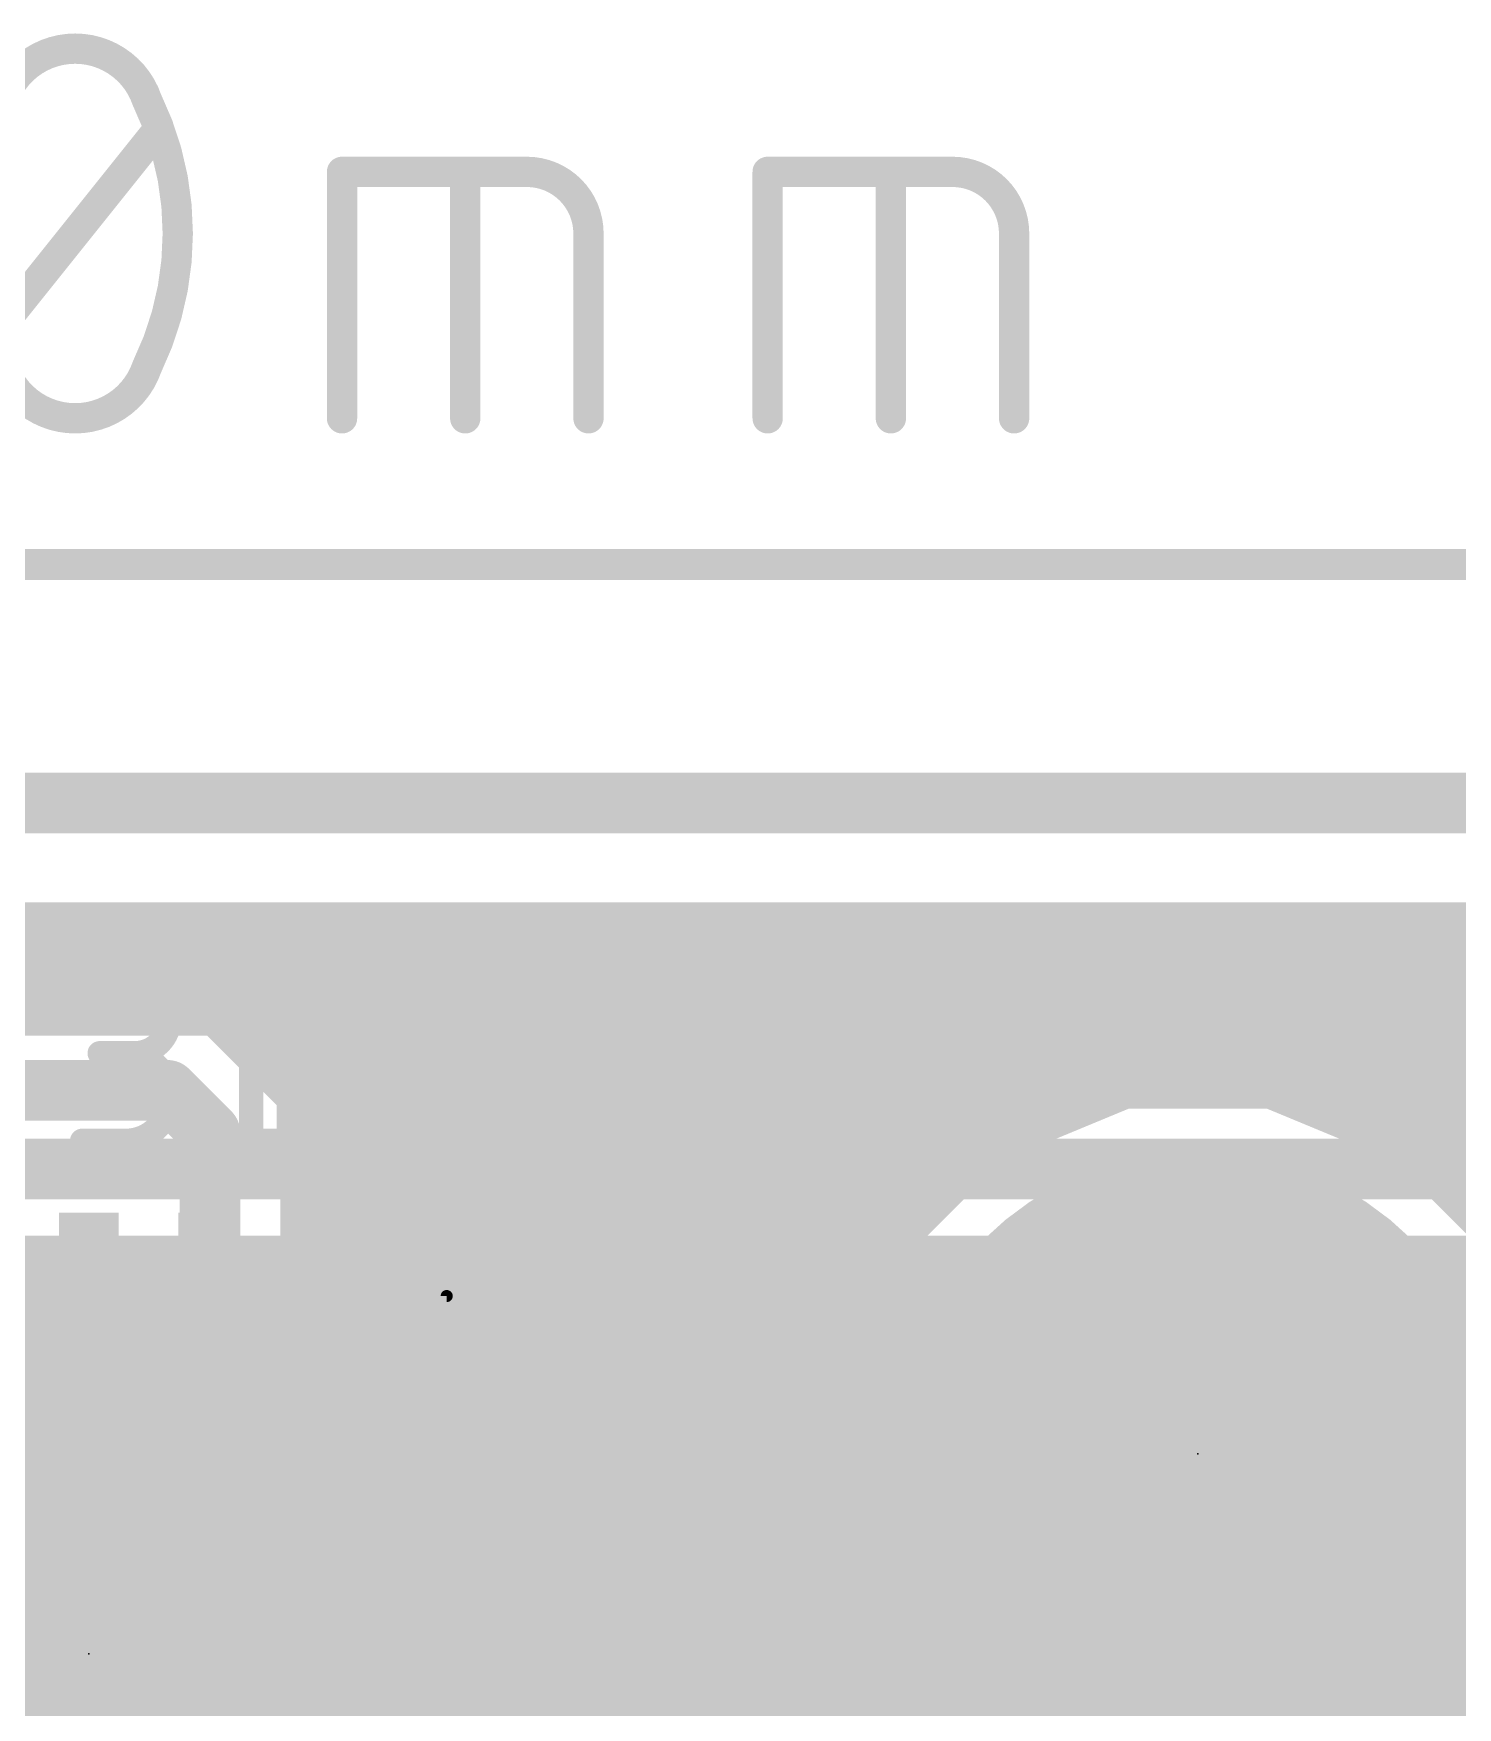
# Model space of a CAD drawing. Extents: x -1.3 to 57, y -0.1 to 23.2.
# Drawn here: x 26.36 to 32.33, y 16.21 to 23.23 of the extents above; entities that cross this region are included whole.
import ezdxf

# ---------------------------------------------------------------- set-up
doc = ezdxf.new("R2010")
doc.units = 0
for name, color, linetype in [('1', 12, 'CONTINUOUS'), ('16', 132, 'CONTINUOUS'), ('18', 110, 'CONTINUOUS'), ('20', 31, 'CONTINUOUS'), ('21', 253, 'CONTINUOUS'), ('23', 53, 'CONTINUOUS'), ('25', 253, 'CONTINUOUS'), ('51', 253, 'CONTINUOUS')]:
    doc.layers.add(name, color=color, linetype=linetype)

# ---------------------------------------------------------------- blocks, each defined once
blk = doc.blocks.new('PIE')
at = {"const_width": 0.5}
blk.add_lwpolyline([(0, -0.25, 1), (0, 0.25, 1), (0, -0.25)], format="xyb", dxfattribs=at)
blk = doc.blocks.new('RECT')
blk.add_solid([(-0.5, -0.5), (0.5, -0.5), (-0.5, 0.5), (0.5, 0.5)])
blk = doc.blocks.new('ROUNDV')
at = {"const_width": 0.5}
blk.add_lwpolyline([(0, -0.25, 1), (0, 0.25, 1), (0, -0.25)], format="xyb", dxfattribs=at)

msp = doc.modelspace()

# ---------------------------------------------------------------- linework, layer by layer
at = {"layer": '1'}
for points, const_width in [([(25.0406, 19.431), (42.0154, 19.431)], 0.3048), ([(27.1029, 19.2278), (25.2211, 19.2278)], 0.3048), ([(27.3558, 18.9749), (27.1029, 19.2278)], 0.3048), ([(27.1283, 19.2024), (41.8592, 19.2024)], 0.3048), ([(27.5336, 18.7971), (27.3558, 18.9749)], 0.3048), ([(27.4331, 18.8976), (40.7149, 18.8976)], 0.3048), ([(30.9237, 18.8722), (30.3356, 18.6286)], 0.3048), ([(31.5603, 18.8722), (30.9237, 18.8722)], 0.3048), ([(32.1484, 18.6286), (31.5603, 18.8722)], 0.3048), ([(27.5336, 18.436), (27.5336, 18.7971)], 0.3048), ([(25.4, 18.796), (26.924, 18.796)], 0.254), ([(26.924, 18.796), (27.1018, 18.6182)], 0.254), ([(27.1018, 18.6182), (27.1018, 17.8918)], 0.254), ([(27.5336, 18.5928), (30.2998, 18.5928)], 0.3048), ([(30.3356, 18.6286), (29.8854, 18.1784)], 0.3048), ([(32.5986, 18.1784), (32.1484, 18.6286)], 0.3048), ([(32.1842, 18.5928), (37.308, 18.5928)], 0.3048), ([(27.549, 18.4206), (27.5336, 18.436)], 0.3048), ([(27.549, 17.889), (27.549, 18.4206)], 0.3048), ([(27.549, 18.288), (29.995, 18.288)], 0.3048), ([(29.8854, 18.1784), (29.6418, 17.5903)], 0.3048), ([(27.549, 17.9832), (29.8045, 17.9832)], 0.3048), ([(28.5806, 17.889), (27.549, 17.889)], 0.3048), ([(28.774, 17.6956), (28.5806, 17.889)], 0.3048), ([(27.1018, 17.8918), (27.0938, 17.8838)], 0.254), ([(28.774, 17.172), (28.774, 17.6956)], 0.3048), ([(28.774, 17.6784), (29.6783, 17.6784)], 0.3048), ([(29.6418, 17.5903), (29.6418, 16.9537)], 0.3048), ([(28.774, 17.3736), (29.6418, 17.3736)], 0.3048), ([(30.4038, 16.4338), (31.242, 17.272)], 0.254), ([(25.874, 17.1536), (27.332, 17.1536)], 0.3048), ([(27.332, 17.1536), (27.4914, 16.9942)], 0.3048), ([(28.5962, 16.9942), (28.774, 17.172)], 0.3048), ([(25.874, 17.0688), (27.4168, 17.0688)], 0.3048), ([(28.6708, 17.0688), (29.6418, 17.0688)], 0.3048), ([(26.7128, 16.9338), (26.5938, 16.8148)], 0.381), ([(27.4914, 16.9942), (27.4914, 16.9338)], 0.3048), ([(28.5962, 16.9338), (28.5962, 16.9942)], 0.3048), ([(27.4914, 16.9338), (28.0438, 16.9338)], 0.3048), ([(28.0438, 16.9338), (27.4914, 16.9338)], 0.3048), ([(27.4914, 16.9338), (27.4914, 16.8734)], 0.3048), ([(28.0438, 16.9338), (28.0438, 16.9338)], 0.3048), ([(28.5962, 16.9338), (28.0438, 16.9338)], 0.3048), ([(28.0438, 16.9338), (28.0438, 16.9338)], 0.3048), ([(28.0438, 16.9338), (28.5962, 16.9338)], 0.3048), ([(28.0438, 16.9338), (28.9734, 16.9338)], 0.254), ([(28.5962, 16.8734), (28.5962, 16.9338)], 0.3048), ([(29.6418, 16.9537), (29.6783, 16.8656)], 0.3048), ([(28.0438, 16.9338), (26.7128, 16.9338)], 0.1778), ([(27.4914, 16.8734), (27.3136, 16.6956)], 0.3048), ([(28.604, 16.8656), (28.5962, 16.8734)], 0.3048), ([(29.6783, 16.8656), (28.604, 16.8656)], 0.3048), ([(25.874, 16.764), (27.382, 16.764)], 0.3048), ([(27.3136, 16.6956), (27.3136, 16.172)], 0.3048), ([(25.874, 16.4592), (27.3136, 16.4592)], 0.3048), ([(30.4038, 16.4338), (28.0438, 16.4338)], 0.254), ([(32.1484, 15.9154), (32.5986, 16.3656)], 0.3048), ([(25.874, 16.1544), (27.3312, 16.1544)], 0.3048), ([(27.3136, 16.172), (27.4914, 15.9942)], 0.3048), ([(32.3874, 16.1544), (35.7699, 16.1544)], 0.3048)]:
    msp.add_lwpolyline(points, dxfattribs=dict(at, const_width=const_width))
for points, const_width in [([(27.1567, 19.2817, 1), (27.049, 19.1739)], 0.1524), ([(27.1029, 19.1516, 1), (27.1029, 19.304)], 0.1524), ([(27.1283, 19.2786, 1), (27.1283, 19.1262)], 0.1524), ([(27.4097, 19.0287, 1), (27.3019, 18.921)], 0.1524), ([(27.3019, 18.921, 1), (27.4097, 19.0287)], 0.1524), ([(27.4331, 18.9738, 1), (27.4331, 18.8214)], 0.1524), ([(30.9237, 18.9484, 1), (30.9237, 18.796)], 0.1524), ([(30.9529, 18.8018, 1), (30.8945, 18.9426)], 0.1524), ([(31.5895, 18.9426, 1), (31.5311, 18.8018)], 0.1524), ([(31.5603, 18.796, 1), (31.5603, 18.9484)], 0.1524), ([(27.6098, 18.7971, 1), (27.4574, 18.7971)], 0.1524), ([(26.9689, 18.8409, 1), (26.8791, 18.7511)], 0.127), ([(26.924, 18.7325, 1), (26.924, 18.8595)], 0.127), ([(27.4797, 18.7432, 1), (27.5875, 18.8509)], 0.1524), ([(27.1653, 18.6182, 1), (27.0383, 18.6182)], 0.127), ([(27.5336, 18.669, 1), (27.5336, 18.5166)], 0.1524), ([(30.3064, 18.699, 1), (30.3647, 18.5582)], 0.1524), ([(30.3894, 18.5747, 1), (30.2817, 18.6825)], 0.1524), ([(30.2998, 18.5166, 1), (30.2998, 18.669)], 0.1524), ([(32.2023, 18.6825, 1), (32.0946, 18.5747)], 0.1524), ([(32.1842, 18.669, 1), (32.1842, 18.5166)], 0.1524), ([(32.1193, 18.5582, 1), (32.1776, 18.699)], 0.1524), ([(27.0569, 18.5733, 1), (27.1467, 18.6631)], 0.127), ([(27.5875, 18.4899, 1), (27.4797, 18.3821)], 0.1524), ([(27.6252, 18.4206, 1), (27.4728, 18.4206)], 0.1524), ([(27.4951, 18.3667, 1), (27.6029, 18.4745)], 0.1524), ([(27.4574, 18.436, 1), (27.6098, 18.436)], 0.1524), ([(27.549, 18.3642, 1), (27.549, 18.2118)], 0.1524), ([(29.995, 18.2118, 1), (29.995, 18.3642)], 0.1524), ([(29.9558, 18.1493, 1), (29.815, 18.2076)], 0.1524), ([(29.8315, 18.2323, 1), (29.9393, 18.1246)], 0.1524), ([(27.549, 18.0594, 1), (27.549, 17.907)], 0.1524), ([(29.8045, 17.907, 1), (29.8045, 18.0594)], 0.1524), ([(27.549, 17.9652, 1), (27.549, 17.8128)], 0.1524), ([(28.6345, 17.9429, 1), (28.5267, 17.8351)], 0.1524), ([(28.5806, 17.8128, 1), (28.5806, 17.9652)], 0.1524), ([(27.0489, 17.9287, 1), (27.1387, 17.8389)], 0.127), ([(27.1467, 17.8469, 1), (27.0569, 17.9367)], 0.127), ([(27.4728, 17.889, 1), (27.6252, 17.889)], 0.1524), ([(27.0383, 17.8918, 1), (27.1653, 17.8918)], 0.127), ([(28.8502, 17.6956, 1), (28.6978, 17.6956)], 0.1524), ([(28.774, 17.7546, 1), (28.774, 17.6022)], 0.1524), ([(28.7201, 17.6417, 1), (28.8279, 17.7495)], 0.1524), ([(29.6783, 17.6022, 1), (29.6783, 17.7546)], 0.1524), ([(29.718, 17.5903, 1), (29.5656, 17.5903)], 0.1524), ([(29.5714, 17.6195, 1), (29.7122, 17.5611)], 0.1524), ([(28.774, 17.4498, 1), (28.774, 17.2974)], 0.1524), ([(29.6418, 17.2974, 1), (29.6418, 17.4498)], 0.1524), ([(31.2869, 17.2271, 1), (31.1971, 17.3169)], 0.127), ([(27.3859, 17.2075, 1), (27.2781, 17.0997)], 0.1524), ([(27.332, 17.0774, 1), (27.332, 17.2298)], 0.1524), ([(28.8279, 17.1181, 1), (28.7201, 17.2259)], 0.1524), ([(27.4168, 16.9926, 1), (27.4168, 17.145)], 0.1524), ([(28.6708, 17.145, 1), (28.6708, 16.9926)], 0.1524), ([(28.6978, 17.172, 1), (28.8502, 17.172)], 0.1524), ([(29.6418, 16.9926, 1), (29.6418, 17.145)], 0.1524), ([(26.7802, 16.8664, 1), (26.6454, 17.0012)], 0.1905), ([(27.5676, 16.9942, 1), (27.4152, 16.9942)], 0.1524), ([(27.4375, 16.9403, 1), (27.5453, 17.0481)], 0.1524), ([(28.6724, 16.9942, 1), (28.52, 16.9942)], 0.1524), ([(28.5423, 17.0481, 1), (28.6501, 16.9403)], 0.1524), ([(27.4914, 17.01, 1), (27.4914, 16.8576)], 0.1524), ([(27.4914, 17.01, 1), (27.4914, 16.8576)], 0.1524), ([(27.5676, 16.9338, 1), (27.4152, 16.9338)], 0.1524), ([(28.12, 16.9338, 1), (27.9676, 16.9338)], 0.1524), ([(28.0438, 17.01, 1), (28.0438, 16.8576)], 0.1524), ([(28.12, 16.9338, 1), (27.9676, 16.9338)], 0.1524), ([(28.0438, 17.01, 1), (28.0438, 16.8576)], 0.1524), ([(28.0438, 16.9973, 1), (28.0438, 16.8703)], 0.127), ([(28.0438, 16.8576, 1), (28.0438, 17.01)], 0.1524), ([(28.0438, 16.8576, 1), (28.0438, 17.01)], 0.1524), ([(28.6724, 16.9338, 1), (28.52, 16.9338)], 0.1524), ([(28.5962, 16.8576, 1), (28.5962, 17.01)], 0.1524), ([(28.5962, 16.8576, 1), (28.5962, 17.01)], 0.1524), ([(28.9734, 16.8703, 1), (28.9734, 16.9973)], 0.127), ([(29.7122, 16.9829, 1), (29.5714, 16.9245)], 0.1524), ([(26.7128, 16.9783, 1), (26.7128, 16.8894)], 0.0889), ([(27.4152, 16.9338, 1), (27.5676, 16.9338)], 0.1524), ([(27.5453, 16.8195, 1), (27.4375, 16.9273)], 0.1524), ([(27.9676, 16.9338, 1), (28.12, 16.9338)], 0.1524), ([(27.9676, 16.9338, 1), (28.12, 16.9338)], 0.1524), ([(28.0438, 16.8894, 1), (28.0438, 16.9783)], 0.0889), ([(28.6501, 16.9272, 1), (28.5423, 16.8195)], 0.1524), ([(28.52, 16.9338, 1), (28.6724, 16.9338)], 0.1524), ([(28.604, 16.9418, 1), (28.604, 16.7894)], 0.1524), ([(28.5501, 16.8117, 1), (28.6579, 16.9195)], 0.1524), ([(29.5656, 16.9537, 1), (29.718, 16.9537)], 0.1524), ([(29.6783, 16.7894, 1), (29.6783, 16.9418)], 0.1524), ([(26.5264, 16.8822, 1), (26.6612, 16.7474)], 0.1905), ([(27.382, 16.6878, 1), (27.382, 16.8402)], 0.1524), ([(27.4152, 16.8734, 1), (27.5676, 16.8734)], 0.1524), ([(28.52, 16.8734, 1), (28.6724, 16.8734)], 0.1524), ([(29.6079, 16.8364, 1), (29.7487, 16.8948)], 0.1524), ([(27.3898, 16.6956, 1), (27.2374, 16.6956)], 0.1524), ([(27.2597, 16.7495, 1), (27.3675, 16.6417)], 0.1524), ([(27.3136, 16.383, 1), (27.3136, 16.5354)], 0.1524), ([(28.0438, 16.4973, 1), (28.0438, 16.3703)], 0.127), ([(30.4038, 16.3703, 1), (30.4038, 16.4973)], 0.127), ([(30.3589, 16.4787, 1), (30.4487, 16.3889)], 0.127), ([(27.3675, 16.2259, 1), (27.2597, 16.1181)], 0.1524), ([(27.3312, 16.0782, 1), (27.3312, 16.2306)], 0.1524), ([(32.3874, 16.2306, 1), (32.3874, 16.0782)], 0.1524), ([(27.2374, 16.172, 1), (27.3898, 16.172)], 0.1524)]:
    msp.add_lwpolyline(points, format="xyb", dxfattribs=dict(at, const_width=const_width))
at = {"layer": '16'}
for points, const_width in [([(47.3964, 19.1516), (11.7348, 19.1516)], 0.254), ([(40.9956, 18.4658), (16.3068, 18.4658)], 0.254), ([(24.5885, 18.034), (40.5091, 18.034)], 0.3048), ([(24.6393, 17.9832), (40.5302, 17.9832)], 0.3048), ([(24.8363, 17.6784), (40.9311, 17.6784)], 0.3048), ([(24.8642, 17.3736), (48.5637, 17.3736)], 0.3048), ([(24.7409, 17.0688), (48.8685, 17.0688)], 0.3048), ([(23.9263, 16.764), (49.1733, 16.764)], 0.3048), ([(23.9752, 16.4592), (36.12, 16.4592)], 0.3048), ([(35.7593, 16.129), (23.8737, 16.129)], 0.3048), ([(23.8842, 16.1544), (35.7699, 16.1544)], 0.3048)]:
    msp.add_lwpolyline(points, dxfattribs=dict(at, const_width=const_width))
at = {"layer": '20'}
for points, const_width in [([(26.5364, 23.162, 0.3205), (26.2351, 22.9468)], 0.127), ([(26.8376, 22.9468, 0.3205), (26.5364, 23.162)], 0.127), ([(26.5364, 23.1937, 1), (26.5364, 23.1303)], 0.0635), ([(26.5364, 23.1303, 1), (26.5364, 23.1937)], 0.0635), ([(26.9667, 22.3873, 0.1139), (26.8376, 22.9468)], 0.127), ([(26.8662, 22.9607, 1), (26.8091, 22.9329)], 0.0635), ([(26.8076, 22.9365, 1), (26.8677, 22.9571)], 0.0635), ([(26.9055, 22.7979, 1), (26.8559, 22.8375)], 0.0635), ([(27.6869, 22.6455, 1), (27.6234, 22.6455)], 0.0635), ([(27.6551, 22.6773, 1), (27.6551, 22.6138)], 0.0635), ([(28.2033, 22.6455, 1), (28.1398, 22.6455)], 0.0635), ([(28.6881, 22.3873, 0.4142), (28.4298, 22.6455)], 0.127), ([(28.4298, 22.6773, 1), (28.4298, 22.6138)], 0.0635), ([(28.4298, 22.6138, 1), (28.4298, 22.6773)], 0.0635), ([(29.439, 22.6773, 1), (29.439, 22.6138)], 0.0635), ([(29.4708, 22.6455, 1), (29.4073, 22.6455)], 0.0635), ([(29.9872, 22.6455, 1), (29.9237, 22.6455)], 0.0635), ([(30.472, 22.3873, 0.4142), (30.2137, 22.6455)], 0.127), ([(30.2137, 22.6773, 1), (30.2137, 22.6138)], 0.0635), ([(30.2137, 22.6138, 1), (30.2137, 22.6773)], 0.0635), ([(26.8376, 21.8278, 0.1139), (26.9667, 22.3873)], 0.127), ([(26.9985, 22.3873, 1), (26.935, 22.3873)], 0.0635), ([(26.935, 22.3873, 1), (26.9985, 22.3873)], 0.0635), ([(28.7198, 22.3873, 1), (28.6563, 22.3873)], 0.0635), ([(28.6563, 22.3873, 1), (28.7198, 22.3873)], 0.0635), ([(30.5037, 22.3873, 1), (30.4402, 22.3873)], 0.0635), ([(30.4402, 22.3873, 1), (30.5037, 22.3873)], 0.0635), ([(26.2351, 21.8278, 0.3205), (26.5364, 21.6126)], 0.127), ([(26.5364, 21.6126, 0.3205), (26.8376, 21.8278)], 0.127), ([(26.8677, 21.8175, 1), (26.8076, 21.8381)], 0.0635), ([(26.8091, 21.8417, 1), (26.8662, 21.8139)], 0.0635), ([(26.5364, 21.6443, 1), (26.5364, 21.5809)], 0.0635), ([(26.5364, 21.5809, 1), (26.5364, 21.6443)], 0.0635), ([(27.6234, 21.6126, 1), (27.6869, 21.6126)], 0.0635), ([(28.1398, 21.6126, 1), (28.2033, 21.6126)], 0.0635), ([(28.6563, 21.6126, 1), (28.7198, 21.6126)], 0.0635), ([(29.4073, 21.6126, 1), (29.4708, 21.6126)], 0.0635), ([(29.9237, 21.6126, 1), (29.9872, 21.6126)], 0.0635), ([(30.4402, 21.6126, 1), (30.5037, 21.6126)], 0.0635)]:
    msp.add_lwpolyline(points, format="xyb", dxfattribs=dict(at, const_width=const_width))
for points, const_width in [([(26.192, 21.9569), (26.8807, 22.8177)], 0.127), ([(27.6551, 21.6126), (27.6551, 22.6455)], 0.127), ([(27.6551, 22.6455), (28.4298, 22.6455)], 0.127), ([(28.1716, 21.6126), (28.1716, 22.6455)], 0.127), ([(29.439, 21.6126), (29.439, 22.6455)], 0.127), ([(29.439, 22.6455), (30.2137, 22.6455)], 0.127), ([(29.9555, 21.6126), (29.9555, 22.6455)], 0.127), ([(28.6881, 22.3873), (28.6881, 21.6126)], 0.127), ([(30.472, 22.3873), (30.472, 21.6126)], 0.127), ([(0.065, 21), (51.935, 21)], 0.13), ([(0, 20), (52, 20)], 0.254)]:
    msp.add_lwpolyline(points, dxfattribs=dict(at, const_width=const_width))
at = {"layer": '21', "const_width": 0.2032}
for points in [[(27.4938, 18.1338), (28.2938, 18.1338)], [(28.2938, 18.1338), (28.2938, 17.7838)]]:
    msp.add_lwpolyline(points, dxfattribs=at)
at = {"layer": '21', "const_width": 0.1016}
for points in [[(27.4938, 18.1846, 1), (27.4938, 18.083)], [(28.3446, 18.1338, 1), (28.243, 18.1338)], [(28.2938, 18.083, 1), (28.2938, 18.1846)], [(28.243, 17.7838, 1), (28.3446, 17.7838)]]:
    msp.add_lwpolyline(points, format="xyb", dxfattribs=at)
at = {"layer": '23'}
for p in [(31.242, 17.272), (26.5938, 16.4338)]:
    msp.add_point(p, dxfattribs=at)
at = {"layer": '25', "const_width": 0.1016}
for points in [[(26.5658, 19.245), (26.786, 19.245)], [(27.2745, 18.5846), (27.2745, 19.245)], [(27.2745, 19.245), (27.4579, 19.245)], [(28.006, 18.5846), (28.006, 19.245)], [(28.3729, 19.245), (28.3729, 18.5846)], [(27.6414, 19.0616), (27.6414, 18.768)], [(26.786, 18.9515), (26.6392, 18.9515)], [(28.006, 18.9515), (28.3729, 18.9515)], [(26.5658, 18.5846), (26.7493, 18.5846)], [(27.4579, 18.5846), (27.2745, 18.5846)]]:
    msp.add_lwpolyline(points, dxfattribs=at)
at = {"layer": '25'}
for points, const_width in [([(26.5658, 19.2704, 1), (26.5658, 19.2196)], 0.0508), ([(26.786, 18.9515, 1), (26.786, 19.245)], 0.1016), ([(26.786, 19.2704, 1), (26.786, 19.2196)], 0.0508), ([(26.786, 19.2196, 1), (26.786, 19.2704)], 0.0508), ([(27.2999, 19.245, 1), (27.2491, 19.245)], 0.0508), ([(27.2745, 19.2704, 1), (27.2745, 19.2196)], 0.0508), ([(27.6414, 19.0616, 0.4142), (27.4579, 19.245)], 0.1016), ([(27.4579, 19.2704, 1), (27.4579, 19.2196)], 0.0508), ([(27.4579, 19.2196, 1), (27.4579, 19.2704)], 0.0508), ([(28.0314, 19.245, 1), (27.9806, 19.245)], 0.0508), ([(28.3983, 19.245, 1), (28.3475, 19.245)], 0.0508), ([(27.6668, 19.0616, 1), (27.616, 19.0616)], 0.0508), ([(27.616, 19.0616, 1), (27.6668, 19.0616)], 0.0508), ([(26.6392, 18.9769, 1), (26.6392, 18.9261)], 0.0508), ([(26.7493, 18.5846, 1), (26.7493, 18.9515)], 0.1016), ([(26.7493, 18.9769, 1), (26.7493, 18.9261)], 0.0508), ([(26.786, 18.9769, 1), (26.786, 18.9261)], 0.0508), ([(26.786, 18.9261, 1), (26.786, 18.9769)], 0.0508), ([(28.006, 18.9769, 1), (28.006, 18.9261)], 0.0508), ([(28.3729, 18.9261, 1), (28.3729, 18.9769)], 0.0508), ([(27.4579, 18.5846, 0.4142), (27.6414, 18.768)], 0.1016), ([(27.6668, 18.768, 1), (27.616, 18.768)], 0.0508), ([(27.616, 18.768, 1), (27.6668, 18.768)], 0.0508), ([(26.5658, 18.61, 1), (26.5658, 18.5592)], 0.0508), ([(26.7493, 18.61, 1), (26.7493, 18.5592)], 0.0508), ([(26.7493, 18.5592, 1), (26.7493, 18.61)], 0.0508), ([(27.2745, 18.61, 1), (27.2745, 18.5592)], 0.0508), ([(27.2491, 18.5846, 1), (27.2999, 18.5846)], 0.0508), ([(27.4579, 18.61, 1), (27.4579, 18.5592)], 0.0508), ([(27.4579, 18.5592, 1), (27.4579, 18.61)], 0.0508), ([(27.9806, 18.5846, 1), (28.0314, 18.5846)], 0.0508), ([(28.3475, 18.5846, 1), (28.3983, 18.5846)], 0.0508)]:
    msp.add_lwpolyline(points, format="xyb", dxfattribs=dict(at, const_width=const_width))
at = {"layer": '51', "const_width": 0.0508}
for points in [[(25.0938, 17.9338), (28.0938, 17.9338)], [(28.0938, 17.9338), (28.0938, 14.9338)]]:
    msp.add_lwpolyline(points, dxfattribs=at)
at = {"layer": '51', "const_width": 0.0254}
for points in [[(28.1065, 17.9338, 1), (28.0811, 17.9338)], [(28.0938, 17.9211, 1), (28.0938, 17.9465)]]:
    msp.add_lwpolyline(points, format="xyb", dxfattribs=at)

# ---------------------------------------------------------------- block references
at = {"layer": '1', "xscale": 2.54, "yscale": 2.54}
msp.add_blockref('PIE', (31.242, 17.272), dxfattribs=at)
at = {"layer": '1', "xscale": 0.8, "yscale": 0.25}
for p, rotation in [((26.5938, 17.8838), 270), ((27.0938, 17.8838), 270), ((28.0438, 17.4338), 180), ((28.0438, 16.9338), 180), ((28.0438, 16.4338), 180)]:
    msp.add_blockref('RECT', p, dxfattribs=dict(at, rotation=rotation))
at = {"layer": '18', "xscale": 0.7564, "yscale": 0.7564}
msp.add_blockref('ROUNDV', (26.5938, 16.8148), dxfattribs=at)
msp.add_blockref('ROUNDV', (26.5938, 16.8148), dxfattribs=at)

doc.saveas('drawing.dxf')
